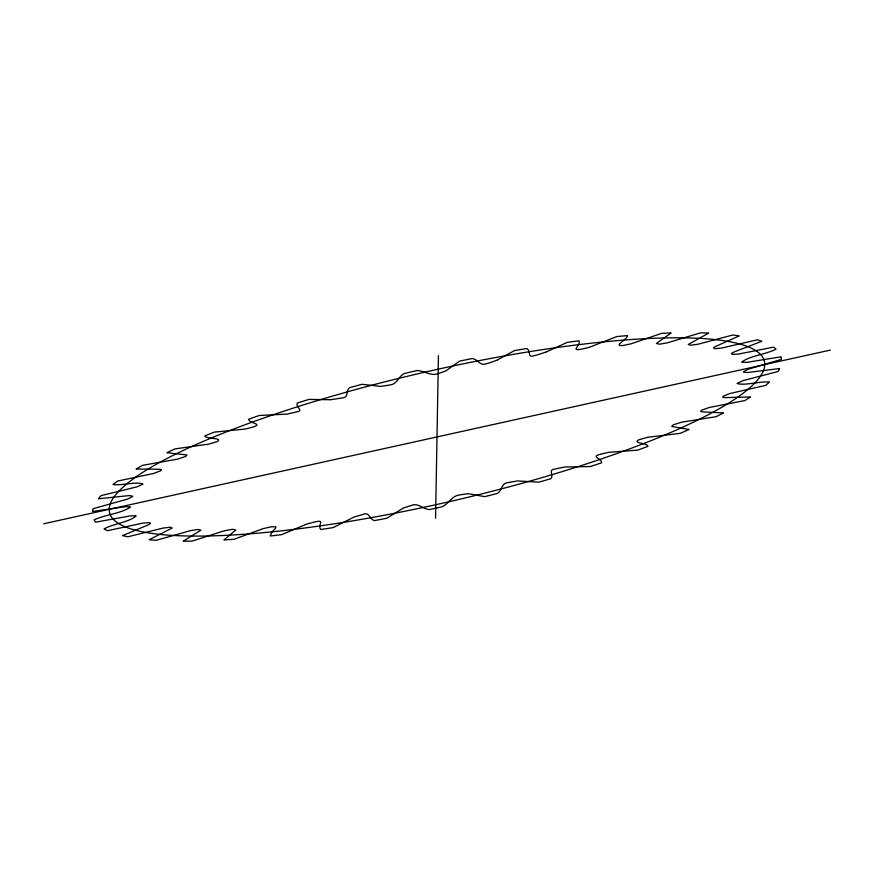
<?xml version="1.0" encoding="UTF-8"?>
<svg xmlns="http://www.w3.org/2000/svg" width="874" height="874" viewBox="0 0 874 874"><rect width="100%" height="100%" fill="white"/><g stroke="black" fill="none" stroke-linecap="round" stroke-linejoin="round"><path stroke-width="1.31" d="M435.558 518.26L438.442 355.609M275.539 528.267L275.922 526.793L271.727 526.782A22.09 4.326 -13 0 0 271.137 526.836L263.325 528.584L234.123 539.247A353.26 69.221 -13 0 1 223.952 539.913L235.904 529.972L232.757 529.327M275.376 528.399L271.88 532.102L270.153 535.991A353.26 69.221 -13 0 0 281.417 534.724L306.982 523.963L314.684 521.975A22.09 4.326 -13 0 1 315.317 521.887C325.62 519.32 317.229 524.924 320.671 529.513A353.26 69.221 -13 0 0 332.754 527.678L333.802 527.219M497.47 359.902L514.48 350.616A353.26 69.221 -13 0 1 526.858 348.518C531.763 351.949 526.312 358.668 535.631 355.259A22.09 4.326 -13 0 0 536.286 355.161L545.857 352.124M497.186 360.099L488.446 363.256A22.09 4.326 -13 0 1 487.768 363.387L486.862 363.551M545.977 352.058L567.335 342.368A353.26 69.221 -13 0 1 579.047 340.805C580.871 345.754 570.219 351.151 580.948 349.25A22.09 4.326 -13 0 0 581.56 349.185L589.338 347.317L616.815 336.566A353.26 69.221 -13 0 1 627.565 335.594C627.139 339.844 612.75 346.191 622.539 345.525A22.09 4.326 -13 0 0 623.086 345.481L630.875 343.864L661.629 333.355A353.26 69.221 -13 0 1 671.145 332.994L656.341 343.449L659.313 344.148A22.09 4.326 -13 0 0 659.794 344.148L667.397 342.827L700.631 332.83A353.26 69.221 -13 0 1 708.661 333.092L688.264 344.487L690.34 345.186A22.09 4.326 -13 0 0 690.733 345.219L697.955 344.236L732.805 335.004A353.26 69.221 -13 0 1 739.142 335.889L714.943 346.749L713.501 347.95L714.801 348.606A22.09 4.326 -13 0 0 715.096 348.66L721.749 348.038L757.321 339.822A353.26 69.221 -13 0 1 761.8 341.286L733.625 352.167L731.483 353.511L732.062 354.298A22.09 4.326 -13 0 0 732.259 354.396L738.169 354.134L773.534 347.153A353.26 69.221 -13 0 1 776.046 349.174C765.711 354.505 749.695 355.773 741.687 362.142A22.09 4.326 -13 0 0 741.775 362.262L746.789 362.382L781.039 356.811A353.26 69.221 -13 0 1 781.509 359.323L747.849 369.32L743.446 371.821A22.09 4.326 -13 0 0 743.403 372.062L747.379 372.564L779.63 368.533A353.26 69.221 -13 0 1 778.046 371.494L742.638 380.747L737.219 383.38A22.09 4.326 -13 0 0 737.088 383.544C745.544 385.805 759.178 381.195 769.339 382.036A353.26 69.221 -13 0 1 765.755 385.358L729.703 393.562L723.246 396.228A22.09 4.326 -13 0 0 723.006 396.414L722.754 397.299L724.655 397.626L750.449 396.96A353.26 69.221 -13 0 1 744.943 400.554L709.196 407.492L701.855 410.135A22.09 4.326 -13 0 0 701.516 410.332L700.62 411.337L701.909 411.851L723.443 412.921A353.26 69.221 -13 0 1 716.156 416.69L681.633 422.197L673.603 424.731A22.09 4.326 -13 0 0 673.166 424.928L671.735 426.446L689.018 429.495A353.26 69.221 -13 0 1 680.147 433.351L647.732 437.273L639.222 439.644A22.09 4.326 -13 0 0 638.708 439.851C632.186 443.457 646.367 442.506 648.06 446.275A353.26 69.221 -13 0 1 637.834 450.11L608.38 452.35L599.793 454.414M334.502 526.913L354.003 517.08L361.388 514.917A22.09 4.326 -13 0 1 362.054 514.808C369.32 510.973 369.047 518.533 374.203 520.631A353.26 69.221 -13 0 0 386.789 518.271L403.176 508.133L410.059 505.838A22.09 4.326 -13 0 1 410.747 505.707C417.87 502.102 422.59 509.094 429.363 509.586A353.26 69.221 -13 0 0 442.113 506.767C448.788 503.872 451.782 495.82 459.429 494.979A22.09 4.326 -13 0 1 460.106 494.815L468.3 493.679L484.72 496.651A353.26 69.221 -13 0 0 497.317 493.449C502.397 490.543 501.261 482.721 508.209 482.612A22.09 4.326 -13 0 1 508.876 482.437L517.484 480.918L538.843 482.175A353.26 69.221 -13 0 0 550.948 478.668C554.16 474.648 547.517 469.633 555.143 469.065A22.09 4.326 -13 0 1 555.777 468.868L564.582 467.022L590.321 466.519A353.26 69.221 -13 0 0 601.64 462.805C601.815 458.216 591.097 456.96 599.029 454.688A22.09 4.326 -13 0 1 599.608 454.48M43.7 523.777L830.3 350.103M486.632 363.595C480.176 366.709 478.198 359.28 472.331 358.515A353.26 69.221 -13 0 0 459.626 361.115L445.718 370.991L439.261 373.253A22.09 4.326 -13 0 1 438.584 373.406C430.969 376.781 424.48 370.554 416.898 370.543A353.26 69.221 -13 0 0 404.181 373.559C398.249 376.497 397.2 384.385 390.033 384.91A22.09 4.326 -13 0 1 389.356 385.084L380.922 386.417L361.978 384.298A353.26 69.221 -13 0 0 349.589 387.663C345.197 391.235 349.229 397.768 342.018 397.91A22.09 4.326 -13 0 1 341.363 398.096L330.306 399.724M330.186 399.713L309.003 399.407A353.26 69.221 -13 0 0 297.258 403.034C295.456 407.557 304.513 410.572 296.461 411.916A22.09 4.326 -13 0 1 295.849 412.113L287.033 414.112L259.349 415.489A353.26 69.221 -13 0 0 248.544 419.28C249.396 423.453 261.992 423.54 254.542 426.578A22.09 4.326 -13 0 1 253.995 426.774L245.321 429.036L214.283 432.127A353.26 69.221 -13 0 0 204.713 435.984C206.57 439.185 223.471 437.743 217.342 441.501A22.09 4.326 -13 0 1 216.872 441.709L208.58 444.156L174.997 448.897A353.26 69.221 -13 0 0 166.901 452.721L186.905 454.95L185.845 456.304A22.09 4.326 -13 0 1 185.463 456.512L177.75 459.101L142.495 465.35A353.26 69.221 -13 0 0 136.082 469.043L159.822 469.251L161.417 469.666L160.936 470.551A22.09 4.326 -13 0 1 160.554 470.802L153.638 473.468L117.619 481.061A353.26 69.221 -13 0 0 113.052 484.535C122.207 485.747 135.973 481.366 142.997 484.043A22.09 4.326 -13 0 1 142.812 484.229L136.857 486.884L101.013 495.645A353.26 69.221 -13 0 0 98.412 498.792L129.341 495.569L132.782 496.214A22.09 4.326 -13 0 1 132.684 496.421L127.855 499.01L93.114 508.701A353.26 69.221 -13 0 0 92.557 511.443L125.911 506.625L130.412 506.942A22.09 4.326 -13 0 1 130.445 507.073C120.688 513.704 105.448 514.513 94.119 519.899A353.26 69.221 -13 0 0 95.605 522.171L130.532 515.868L136.005 515.802A22.09 4.326 -13 0 1 136.147 515.911C129.352 522.171 113.467 523.624 103.995 528.945A353.26 69.221 -13 0 0 107.502 530.693L143.085 523.067L149.388 522.63A22.09 4.326 -13 0 1 149.64 522.707L150.579 523.406L148.777 524.695L122.513 535.609A353.26 69.221 -13 0 0 127.932 536.778L163.263 528.038L170.222 527.23A22.09 4.326 -13 0 1 170.572 527.273L172.2 528.06L149.159 539.717A353.26 69.221 -13 0 0 156.37 540.285L190.521 530.649L197.961 529.491A22.09 4.326 -13 0 1 198.398 529.502L200.9 530.212L183.267 541.17A353.26 69.221 -13 0 0 192.072 541.115L224.17 530.835L231.894 529.36A22.09 4.326 -13 0 1 232.408 529.338M272.087 531.818A336.031 65.845 -13 0 0 764.75 364.567A336.031 65.845 -13 0 0 274.163 414.429A336.031 65.845 -13 0 0 272.087 531.818"/></g></svg>
